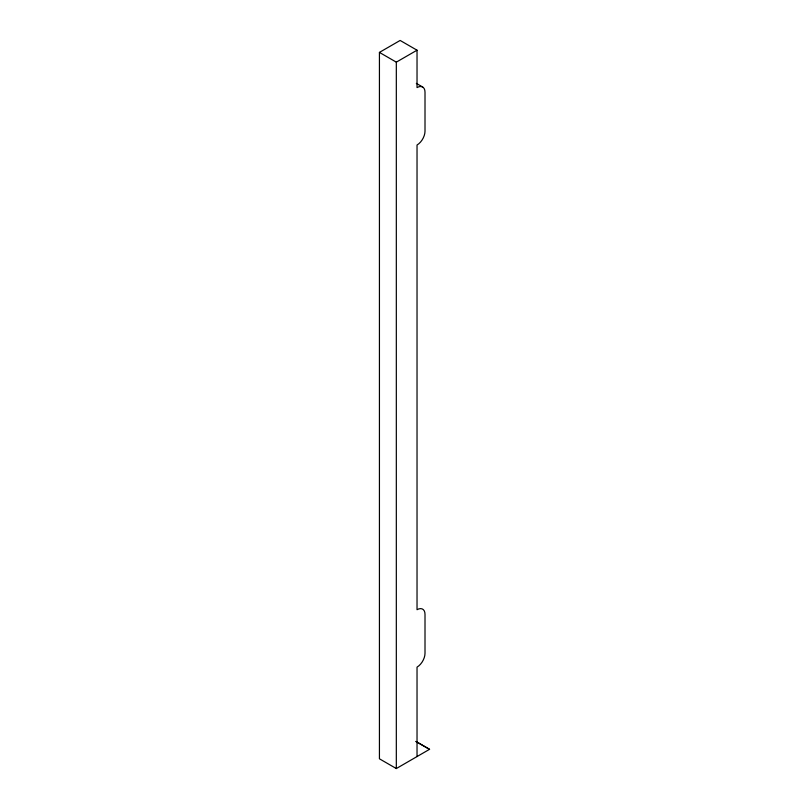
<?xml version="1.0" encoding="UTF-8"?>
<svg xmlns="http://www.w3.org/2000/svg" width="809" height="809" viewBox="0 0 809 809"><rect width="100%" height="100%" fill="white"/><g stroke="black" fill="none" stroke-linecap="round" stroke-linejoin="round"><path stroke-width="1.21" d="M429.569 749.356L415.846 741.428L429.569 749.306L396.319 768.55L379.431 758.802L379.431 52.403L400.142 40.45L417.029 50.198L417.029 87.584A11.286 6.512 -60 0 1 425.008 92.186L425.008 131.189A11.286 6.512 -60 0 1 417.029 145.013L417.029 609.703A11.286 6.512 -60 0 1 425.008 614.304L425.008 653.308A11.286 6.512 -60 0 1 417.029 667.132L417.029 756.546M379.431 52.403L396.319 62.151L417.029 50.198M416.332 83.367L422.672 87.018M396.319 62.151L396.319 768.55"/></g></svg>
